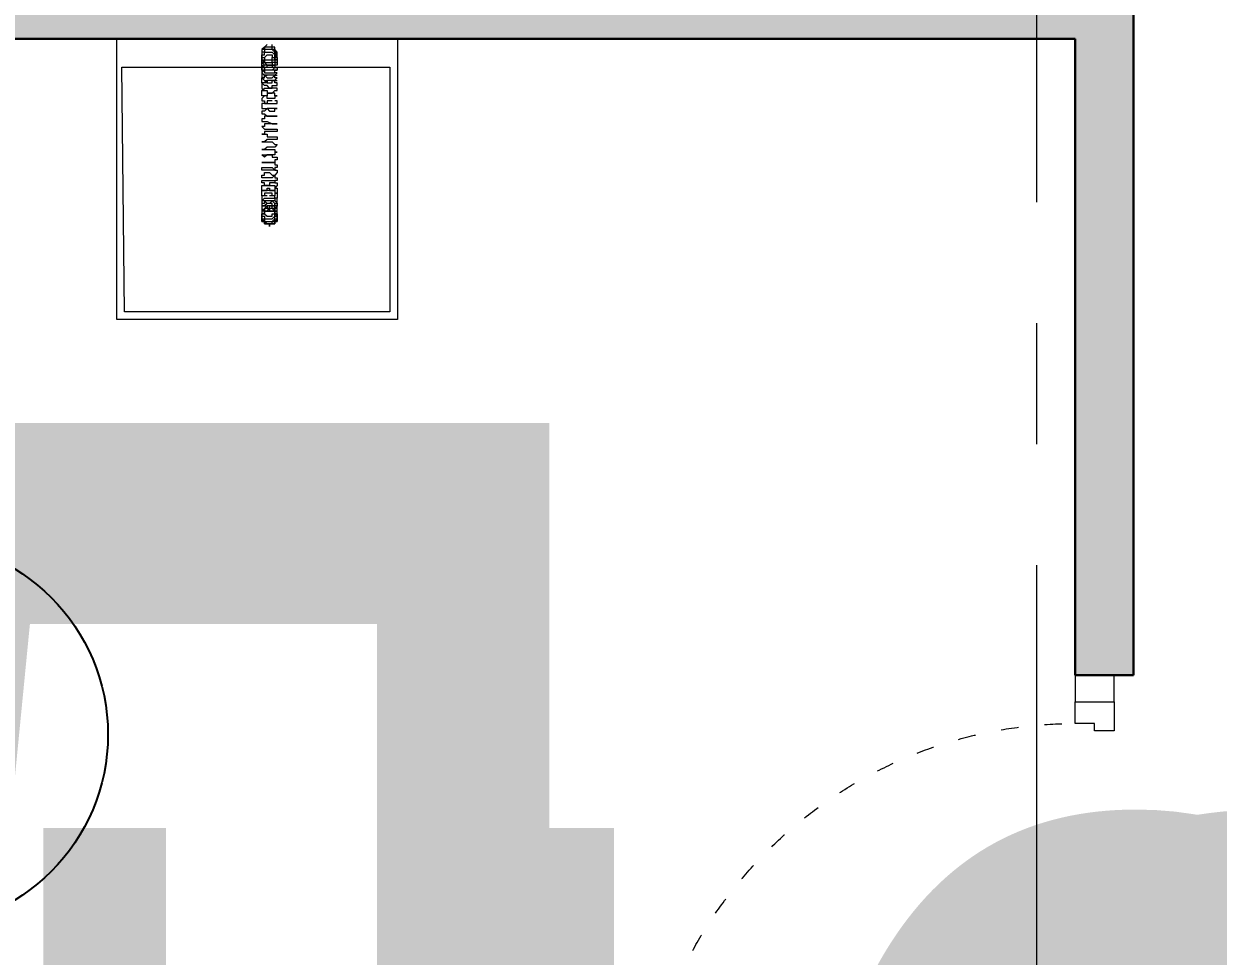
# Model space of a CAD drawing. Header units: millimetres. Extents: x -248073 to 8952771, y -150083 to 710860.
# Drawn here: x -2522 to -55, y 52350 to 54276 of the extents above; entities that cross this region are included whole.
import ezdxf
from ezdxf.enums import TextEntityAlignment as Align

# ---------------------------------------------------------------- set-up
doc = ezdxf.new("R2018")
doc.units = ezdxf.units.MM
doc.linetypes.add('ACAD_ISO03W100', pattern=[30, 12, -18])
doc.linetypes.add('CENTER', pattern=[2, 1.25, -0.25, 0.25, -0.25])
for name, color, linetype, lineweight in [('АР_Двери', 5, 'Continuous', 18), ('АР_Маркер экспликации', 239, 'Continuous', 13), ('АР_Номер помещения', 1, 'Continuous', 25), ('АР_Оси', 193, 'Continuous', 9), ('АР_Перегородки газоблок', 165, 'Continuous', 30), ('АР_Перегородки газоблок_Штрих', 165, 'Continuous', 5)]:
    doc.layers.add(name, color=color, linetype=linetype, lineweight=lineweight)
doc.layers.add('АР_Названия помещений', color=124, linetype='Continuous', lineweight=5, plot=False)
doc.layers.add('ТХ_ВК_оборуд.пищеблок', color=250, linetype='Continuous')
doc.styles.add('ISOCPEUR', font='', dxfattribs={"width": 0.7})
doc.styles.get("Standard").update_dxf_attribs({"font": 'arial.ttf'})
doc.styles.get('ISOCPEUR').set_extended_font_data('ISOCPEUR')

# ---------------------------------------------------------------- blocks, each defined once
blk = doc.blocks.new('*U13')
at = {"color": 8}
blk.add_lwpolyline([(-100, 80), (-100, 980), (-140, 980), (-140, 80)], close=True, dxfattribs=at)
for points in [[(-1100, 0), (-1100, 80), (-1045, 80), (-1045, 0), (-1100, 0)], [(-1045, 80), (-1045, 0), (-985, 0), (-985, 40), (-1000, 40), (-1000, 80), (-1045, 80)], [(-55, 80), (-55, 0), (-115, 0), (-115, 40), (-100, 40), (-100, 80), (-55, 80)], [(0, 0), (0, 80), (-55, 80), (-55, 0), (0, 0)]]:
    blk.add_lwpolyline(points, dxfattribs=at)
at = {"color": 8, "linetype": 'ACAD_ISO03W100', "ltscale": 3}
blk.add_arc((-100, 80), 900, 90, 180, dxfattribs=at)
blk = doc.blocks.new('*U65')
at = {"color": 8, "style": 'ISOCPEUR', "width": 0.7, "flags": 1}
blk.add_attdef('КАТЕГОРИЯ', (-499.2, -2092.2), '', height=250, dxfattribs=at)
at = {"layer": 'АР_Номер помещения', "color": 8, "style": 'ISOCPEUR', "width": 0.7}
blk.add_attdef('НОМЕР_ПОМЕЩЕНИЯ', text='', height=300, dxfattribs=at).set_placement((2781.3, -1797.8), align=Align.MIDDLE_CENTER)
blk = doc.blocks.new('*U66')
at = {"layer": 'АР_Номер помещения', "color": 8}
blk.add_circle((2696.7, -2878.4), 400, dxfattribs=at)
at = {"color": 8, "style": 'ISOCPEUR', "width": 0.7, "flags": 1}
blk.add_attdef('КАТЕГОРИЯ', (-499.2, -2092.2), '', height=250, dxfattribs=at)
at = {"layer": 'АР_Номер помещения', "color": 8, "style": 'ISOCPEUR', "width": 0.7}
blk.add_attdef('НОМЕР_ПОМЕЩЕНИЯ', text='', height=300, dxfattribs=at).set_placement((2696.7, -2878.4), align=Align.MIDDLE_CENTER)

msp = doc.modelspace()

# ---------------------------------------------------------------- hatches: boundary and pattern name
at = {"layer": 'АР_Перегородки газоблок_Штрих', "ltscale": 100}
h = msp.add_hatch(dxfattribs=at)
h.set_pattern_fill('AR-CONC', color=8, scale=30)
h.set_pattern_definition([(50, (211803.85, -55205.68), (215.17805, -18.82564), [22.5, -247.5]), (355, (211803.85, -55205.68), (-41.6254, 225.65764), [18, -198]), (100.45144, (211821.79, -55207.25), (173.55265, 206.832), [19.12206, -210.34263]), (46.1842, (211803.85, -55145.68), (320.1724, -49.65578), [33.75, -371.25]), (96.63564, (211830.53, -55149.82), (280.3986, 292.2356), [28.6831, -315.51413]), (351.18416, (211803.85, -55145.68), (280.3986, 292.2356), [27, -297]), (21, (211833.85, -55160.68), (179.07212, -120.78567), [22.5, -247.5]), (326, (211833.85, -55160.68), (72.9946, 217.54501), [18, -198]), (71.45144, (211848.78, -55170.75), (252.06671, 96.75935), [19.12206, -210.34263]), (37.5, (211803.85, -55205.68), (3.647957, 99.868156), [0, -195.6, 0, -201, 0, -198.75]), (7.5, (211803.85, -55205.68), (78.92086, 118.323514), [0, -114.6, 0, -191.1, 0, -75.75]), (327.5, (211736.95, -55205.68), (160.14673, -6.766462), [0, -75, 0, -234, 0, -310.5]), (317.5, (211706.95, -55205.68), (174.95585, 30.031495), [0, -97.5, 0, -155.4, 0, -220.5])])
h.paths.add_polyline_path([(-230.06, 55623.05), (-350.06, 55623.05), (-350.06, 54364.9), (-6180.06, 54364.9), (-6180.06, 54244.9), (-350.06, 54244.9), (-350.06, 52930.31), (-230.06, 52930.31)])

# ---------------------------------------------------------------- linework, layer by layer
at = {"layer": 'АР_Оси', "color": 8, "linetype": 'CENTER', "ltscale": 1000}
msp.add_line((-430.06, 79157.47), (-430.06, 23425.12), dxfattribs=at)
at = {"layer": 'АР_Перегородки газоблок', "color": 8, "ltscale": 100}
for points in [[(-230.06, 55623.05), (-230.03, 52930.31)], [(-6180.06, 54244.9), (-350.06, 54244.9)], [(-350.06, 54244.9), (-350.05, 52930.31)], [(-230.06, 52930.31), (-350.06, 52930.31)]]:
    msp.add_lwpolyline(points, dxfattribs=at)
at = {"layer": 'ТХ_ВК_оборуд.пищеблок', "color": 8, "lineweight": 0}
for points in [[(-1750.06, 54244.9), (-1750.06, 53664.91), (-2330.05, 53664.91), (-2330.05, 54244.9)], [(-1765.95, 54186.66), (-1765.95, 53680.79), (-2314.17, 53680.79), (-2319.47, 54186.66)]]:
    msp.add_lwpolyline(points, close=True, dxfattribs=at)
at = {"layer": 'ТХ_ВК_оборуд.пищеблок', "color": 8, "lineweight": 0, "elevation": 0}
for points in [[(-2019.55, 54233.09), (-2024.85, 54227.79), (-2030.14, 54222.5), (-2030.14, 54217.21), (-2030.14, 54211.91), (-2030.14, 54206.62), (-2024.85, 54206.62), (-2019.55, 54211.91), (-2014.26, 54211.91), (-2008.97, 54211.91), (-2008.97, 54206.62), (-2003.67, 54206.62), (-2003.67, 54201.32), (-1998.38, 54201.32), (-1998.38, 54196.03), (-2003.67, 54196.03), (-2003.67, 54190.74), (-2008.97, 54190.74), (-2008.97, 54185.44), (-2014.26, 54185.44), (-2019.55, 54185.44), (-2019.55, 54190.74)], [(-2024.85, 54185.44), (-2030.14, 54190.74), (-2030.14, 54196.03), (-2030.14, 54201.32), (-2030.14, 54206.62), (-2024.85, 54206.62), (-2024.85, 54201.32), (-2019.55, 54201.32), (-2014.26, 54201.32), (-2008.97, 54201.32), (-2008.97, 54206.62), (-2003.67, 54206.62), (-2003.67, 54211.91), (-1998.38, 54211.91), (-1998.38, 54217.21), (-2003.67, 54222.5), (-2003.67, 54227.79), (-2008.97, 54227.79), (-2014.26, 54227.79), (-2019.55, 54227.79), (-2024.85, 54227.79), (-2030.14, 54222.5), (-2030.14, 54217.21), (-2030.14, 54211.91), (-2030.14, 54206.62), (-2024.85, 54206.62), (-2024.85, 54201.32), (-2019.55, 54201.32), (-2014.26, 54201.32), (-2008.97, 54201.32), (-2003.67, 54201.32), (-2003.67, 54206.62), (-1998.38, 54206.62), (-1998.38, 54201.32), (-2003.67, 54201.32), (-2003.67, 54196.03), (-2008.97, 54196.03), (-2008.97, 54190.74), (-2014.26, 54190.74), (-2019.55, 54190.74), (-2024.85, 54190.74), (-2030.14, 54185.44), (-2030.14, 54180.15), (-2030.14, 54174.85), (-2024.85, 54169.56), (-2019.55, 54164.27), (-2014.26, 54164.27), (-2008.97, 54164.27), (-2003.67, 54169.56), (-1998.38, 54169.56)], [(-2024.85, 54196.03), (-2030.14, 54196.03), (-2030.14, 54201.32), (-2030.14, 54206.62), (-2030.14, 54211.91), (-2024.85, 54211.91), (-2024.85, 54217.21), (-2019.55, 54217.21), (-2014.26, 54217.21), (-2008.97, 54217.21), (-2003.67, 54211.91), (-2003.67, 54206.62), (-1998.38, 54211.91), (-1998.38, 54217.21), (-2003.67, 54217.21), (-2003.67, 54222.5), (-2008.97, 54222.5), (-2008.97, 54227.79), (-2014.26, 54227.79), (-2019.55, 54227.79), (-2024.85, 54227.79), (-2024.85, 54222.5), (-2030.14, 54222.5), (-2030.14, 54217.21), (-2030.14, 54211.91), (-2030.14, 54206.62), (-2030.14, 54201.32), (-2024.85, 54201.32), (-2024.85, 54196.03), (-2019.55, 54196.03), (-2014.26, 54196.03), (-2008.97, 54196.03), (-2008.97, 54201.32), (-2003.67, 54201.32), (-2003.67, 54206.62), (-1998.38, 54206.62), (-1998.38, 54211.91), (-2003.67, 54211.91), (-2003.67, 54217.21), (-2008.97, 54222.5), (-2014.26, 54222.5), (-2019.55, 54222.5), (-2024.85, 54222.5), (-2024.85, 54217.21), (-2030.14, 54217.21), (-2030.14, 54211.91), (-2030.14, 54206.62), (-2030.14, 54201.32), (-2024.85, 54201.32)], [(-2014.26, 54201.32), (-2008.97, 54201.32), (-2008.97, 54206.62), (-2003.67, 54206.62), (-2003.67, 54211.91), (-1998.38, 54217.21), (-2003.67, 54222.5), (-2003.67, 54227.79), (-2008.97, 54227.79), (-2008.97, 54233.09)], [(-2030.14, 54201.32), (-2024.85, 54196.03), (-2019.55, 54190.74), (-2014.26, 54190.74), (-2008.97, 54190.74), (-2003.67, 54190.74), (-2003.67, 54185.44), (-1998.38, 54185.44), (-1998.38, 54180.15), (-2003.67, 54180.15)], [(-2030.14, 54185.44), (-2024.85, 54185.44), (-2024.85, 54180.15), (-2030.14, 54180.15), (-2030.14, 54185.44), (-2030.14, 54190.74), (-2030.14, 54196.03), (-2024.85, 54196.03), (-2024.85, 54201.32), (-2019.55, 54201.32), (-2014.26, 54201.32), (-2008.97, 54201.32), (-2003.67, 54201.32), (-2003.67, 54196.03), (-1998.38, 54196.03), (-1998.38, 54190.74), (-2003.67, 54190.74), (-2003.67, 54185.44), (-2008.97, 54180.15), (-2014.26, 54180.15), (-2019.55, 54180.15), (-2024.85, 54180.15), (-2030.14, 54174.85), (-2030.14, 54169.56), (-2030.14, 54164.27), (-2024.85, 54164.27), (-2024.85, 54169.56)], [(-2030.14, 54196.03), (-2024.85, 54190.74)], [(-2030.14, 54180.15), (-2024.85, 54180.15), (-2024.85, 54174.85), (-2019.55, 54174.85), (-2014.26, 54174.85), (-2008.97, 54174.85), (-2003.67, 54174.85), (-2003.67, 54180.15), (-1998.38, 54180.15)], [(-2003.67, 54169.56), (-1998.38, 54174.85), (-2003.67, 54174.85), (-2003.67, 54180.15), (-2008.97, 54180.15), (-2014.26, 54180.15), (-2019.55, 54180.15), (-2024.85, 54180.15)], [(-1998.38, 54143.09), (-2003.67, 54143.09), (-2008.97, 54143.09), (-2014.26, 54143.09), (-2019.55, 54148.38), (-2024.85, 54148.38), (-2030.14, 54153.68), (-2030.14, 54158.97), (-2030.14, 54164.27), (-2024.85, 54158.97), (-2019.55, 54158.97), (-2019.55, 54153.68), (-2014.26, 54153.68), (-2008.97, 54153.68), (-2008.97, 54158.97), (-2003.67, 54158.97), (-1998.38, 54158.97)], [(-2024.85, 54164.27), (-2030.14, 54164.27)], [(-2003.67, 54127.21), (-1998.38, 54127.21), (-2003.67, 54127.21), (-2003.67, 54121.91), (-2008.97, 54121.91), (-2014.26, 54121.91), (-2019.55, 54121.91), (-2019.55, 54127.21), (-2024.85, 54127.21), (-2030.14, 54127.21), (-2030.14, 54132.5), (-2030.14, 54137.8), (-2024.85, 54143.09), (-2019.55, 54143.09), (-2014.26, 54143.09), (-2008.97, 54143.09), (-2008.97, 54148.38), (-2003.67, 54148.38), (-1998.38, 54148.38), (-1998.38, 54153.68), (-2003.67, 54153.68), (-2003.67, 54158.97), (-2008.97, 54158.97), (-2014.26, 54158.97), (-2019.55, 54158.97), (-2024.85, 54153.68), (-2030.14, 54153.68), (-2030.14, 54148.38), (-2030.14, 54143.09), (-2024.85, 54137.8)], [(-2019.55, 54153.68), (-2024.85, 54153.68), (-2030.14, 54153.68)], [(-2003.67, 54158.97), (-1998.38, 54164.27), (-2003.67, 54164.27), (-2003.67, 54169.56), (-2008.97, 54169.56), (-2014.26, 54169.56), (-2019.55, 54169.56), (-2024.85, 54169.56), (-2019.55, 54169.56)], [(-2030.14, 54137.8), (-2024.85, 54137.8), (-2019.55, 54137.8), (-2019.55, 54132.5), (-2014.26, 54132.5), (-2008.97, 54132.5), (-2003.67, 54137.8), (-1998.38, 54137.8), (-1998.38, 54143.09), (-2003.67, 54143.09)], [(-1998.38, 54127.21), (-2003.67, 54127.21), (-2003.67, 54132.5), (-2008.97, 54132.5), (-2014.26, 54132.5), (-2019.55, 54132.5), (-2019.55, 54127.21), (-2024.85, 54127.21), (-2030.14, 54121.91), (-2030.14, 54116.62), (-2024.85, 54116.62), (-2024.85, 54111.33), (-2030.14, 54111.33), (-2030.14, 54106.03), (-2030.14, 54100.74), (-2024.85, 54100.74), (-2019.55, 54100.74), (-2014.26, 54095.44), (-2008.97, 54095.44), (-2003.67, 54095.44), (-2003.67, 54100.74), (-1998.38, 54100.74), (-2003.67, 54100.74), (-2008.97, 54100.74), (-2014.26, 54100.74), (-2019.55, 54100.74), (-2024.85, 54095.44), (-2030.14, 54095.44), (-2030.14, 54090.15), (-2024.85, 54090.15), (-2019.55, 54084.85), (-2008.97, 54084.85), (-2003.67, 54084.85), (-1998.38, 54084.85), (-2003.67, 54084.85), (-2008.97, 54084.85)], [(-2008.97, 54116.62), (-2014.26, 54116.62), (-2019.55, 54116.62), (-2019.55, 54111.33), (-2024.85, 54111.33), (-2019.55, 54111.33), (-2014.26, 54111.33), (-2008.97, 54111.33), (-2003.67, 54111.33), (-1998.38, 54111.33), (-1998.38, 54116.62), (-2003.67, 54116.62)], [(-2003.67, 54084.85), (-2008.97, 54084.85), (-2014.26, 54084.85), (-2019.55, 54084.85), (-2024.85, 54084.85), (-2024.85, 54079.56), (-2030.14, 54079.56), (-2030.14, 54074.27), (-2024.85, 54074.27), (-2019.55, 54074.27), (-2008.97, 54068.97), (-2003.67, 54068.97), (-1998.38, 54068.97), (-2003.67, 54068.97), (-2008.97, 54068.97), (-2014.26, 54068.97), (-2019.55, 54068.97), (-2024.85, 54068.97), (-2024.85, 54063.68), (-2030.14, 54063.68), (-2024.85, 54058.38), (-2019.55, 54058.38), (-2008.97, 54058.38), (-2003.67, 54058.38), (-1998.38, 54058.38), (-1998.38, 54053.09), (-2003.67, 54053.09), (-2008.97, 54053.09)], [(-2003.67, 54053.09), (-2008.97, 54053.09), (-2014.26, 54053.09), (-2019.55, 54053.09), (-2024.85, 54053.09), (-2024.85, 54047.8), (-2030.14, 54047.8), (-2024.85, 54047.8), (-2019.55, 54047.8), (-2019.55, 54042.5), (-2014.26, 54042.5), (-2008.97, 54042.5), (-2003.67, 54042.5), (-1998.38, 54042.5), (-1998.38, 54037.21), (-2003.67, 54037.21), (-2008.97, 54037.21), (-2014.26, 54037.21), (-2019.55, 54037.21), (-2024.85, 54031.91), (-2030.14, 54031.91), (-2024.85, 54031.91), (-2019.55, 54031.91), (-2008.97, 54031.91), (-2003.67, 54026.62), (-1998.38, 54026.62), (-2003.67, 54021.33), (-2008.97, 54021.33), (-2014.26, 54021.33), (-2019.55, 54021.33), (-2024.85, 54016.03), (-2030.14, 54016.03), (-2024.85, 54016.03), (-2019.55, 54016.03), (-2008.97, 54016.03), (-2003.67, 54016.03), (-2003.67, 54010.74), (-1998.38, 54010.74), (-2003.67, 54010.74), (-2003.67, 54005.44), (-2008.97, 54005.44), (-2014.26, 54005.44), (-2019.55, 54005.44), (-2024.85, 54000.15), (-2030.14, 54005.44), (-2024.85, 54005.44), (-2019.55, 54005.44), (-2014.26, 54005.44), (-2008.97, 54005.44), (-2008.97, 54000.15), (-2003.67, 54000.15), (-1998.38, 54000.15), (-1998.38, 53994.86), (-2003.67, 53994.86), (-2003.67, 53989.56), (-2008.97, 53989.56), (-2014.26, 53989.56), (-2019.55, 53989.56), (-2024.85, 53989.56), (-2030.14, 53989.56), (-2024.85, 53989.56), (-2019.55, 53989.56), (-2008.97, 53989.56), (-2003.67, 53989.56), (-2003.67, 53984.27), (-1998.38, 53984.27), (-1998.38, 53978.97), (-2003.67, 53978.97), (-2003.67, 53973.68), (-2008.97, 53973.68), (-2014.26, 53973.68), (-2019.55, 53973.68), (-2024.85, 53973.68), (-2030.14, 53973.68), (-2030.14, 53978.97), (-2024.85, 53978.97), (-2019.55, 53978.97), (-2014.26, 53978.97), (-2008.97, 53978.97), (-2003.67, 53973.68), (-1998.38, 53973.68), (-1998.38, 53968.39), (-2003.67, 53963.09), (-2008.97, 53957.8), (-2014.26, 53957.8), (-2019.55, 53957.8), (-2024.85, 53957.8), (-2030.14, 53957.8), (-2030.14, 53963.09), (-2024.85, 53963.09), (-2024.85, 53968.39), (-2019.55, 53968.39), (-2014.26, 53968.39), (-2008.97, 53963.09), (-2003.67, 53963.09), (-2003.67, 53957.8), (-1998.38, 53957.8), (-1998.38, 53952.5), (-2003.67, 53952.5), (-2003.67, 53947.21), (-2008.97, 53947.21), (-2014.26, 53947.21), (-2014.26, 53941.92), (-2019.55, 53941.92), (-2024.85, 53941.92), (-2024.85, 53947.21), (-2030.14, 53947.21), (-2030.14, 53952.5), (-2024.85, 53952.5), (-2019.55, 53952.5), (-2014.26, 53952.5), (-2008.97, 53952.5), (-2003.67, 53952.5), (-2003.67, 53947.21), (-1998.38, 53947.21), (-1998.38, 53941.92), (-2003.67, 53936.62), (-2003.67, 53931.33), (-2008.97, 53931.33), (-2014.26, 53931.33), (-2019.55, 53931.33), (-2024.85, 53931.33), (-2030.14, 53931.33), (-2030.14, 53936.62), (-2030.14, 53941.92), (-2024.85, 53941.92), (-2019.55, 53941.92), (-2014.26, 53941.92), (-2008.97, 53941.92), (-2003.67, 53941.92), (-2003.67, 53936.62), (-1998.38, 53936.62), (-1998.38, 53931.33), (-1998.38, 53926.03), (-2003.67, 53926.03), (-2003.67, 53920.74), (-2008.97, 53920.74), (-2014.26, 53920.74)], [(-2019.55, 53920.74), (-2024.85, 53920.74), (-2030.14, 53920.74), (-2030.14, 53926.03), (-2030.14, 53931.33), (-2024.85, 53931.33), (-2019.55, 53931.33), (-2019.55, 53936.62), (-2014.26, 53936.62), (-2014.26, 53931.33), (-2008.97, 53931.33), (-2003.67, 53931.33), (-2003.67, 53926.03), (-1998.38, 53926.03), (-1998.38, 53920.74), (-1998.38, 53915.45), (-2003.67, 53915.45), (-2003.67, 53910.15), (-2008.97, 53910.15), (-2014.26, 53904.86)], [(-2019.55, 53904.86), (-2024.85, 53910.15), (-2030.14, 53910.15), (-2030.14, 53904.86), (-2030.14, 53899.56), (-2024.85, 53899.56), (-2019.55, 53899.56), (-2019.55, 53894.27), (-2014.26, 53894.27), (-2014.26, 53899.56), (-2008.97, 53899.56), (-2003.67, 53899.56), (-2003.67, 53904.86), (-1998.38, 53904.86), (-1998.38, 53910.15), (-1998.38, 53915.45), (-2003.67, 53915.45), (-2003.67, 53920.74), (-2008.97, 53920.74), (-2008.97, 53926.03), (-2014.26, 53926.03), (-2019.55, 53926.03), (-2024.85, 53926.03), (-2024.85, 53920.74), (-2030.14, 53920.74), (-2030.14, 53915.45), (-2030.14, 53910.15), (-2024.85, 53915.45), (-2019.55, 53915.45), (-2014.26, 53915.45), (-2008.97, 53915.45), (-2003.67, 53915.45), (-2003.67, 53910.15), (-1998.38, 53904.86), (-1998.38, 53899.56), (-2003.67, 53894.27), (-2003.67, 53888.98), (-2008.97, 53888.98), (-2014.26, 53888.98), (-2019.55, 53888.98), (-2024.85, 53888.98), (-2024.85, 53883.68), (-2030.14, 53883.68), (-2030.14, 53878.39), (-2030.14, 53873.09), (-2024.85, 53867.8), (-2019.55, 53862.51), (-2014.26, 53862.51), (-2008.97, 53862.51), (-2008.97, 53867.8), (-2003.67, 53867.8), (-2003.67, 53873.09), (-1998.38, 53873.09), (-1998.38, 53878.39), (-1998.38, 53883.68), (-2003.67, 53883.68), (-2003.67, 53888.98), (-2008.97, 53894.27), (-2014.26, 53894.27), (-2019.55, 53894.27), (-2024.85, 53894.27), (-2024.85, 53888.98), (-2030.14, 53888.98), (-2030.14, 53883.68), (-2030.14, 53878.39), (-2030.14, 53873.09), (-2024.85, 53873.09), (-2024.85, 53867.8), (-2019.55, 53867.8), (-2014.26, 53867.8), (-2008.97, 53867.8), (-2003.67, 53873.09), (-2003.67, 53878.39), (-1998.38, 53878.39), (-1998.38, 53883.68), (-1998.38, 53888.98), (-2003.67, 53888.98), (-2003.67, 53894.27), (-2008.97, 53894.27), (-2008.97, 53899.56), (-2014.26, 53899.56), (-2019.55, 53899.56), (-2024.85, 53894.27), (-2030.14, 53888.98), (-2030.14, 53883.68), (-2030.14, 53878.39), (-2024.85, 53878.39), (-2024.85, 53873.09), (-2019.55, 53873.09), (-2014.26, 53873.09), (-2008.97, 53873.09), (-2003.67, 53878.39), (-2003.67, 53883.68), (-1998.38, 53878.39), (-2003.67, 53883.68), (-1998.38, 53878.39), (-2003.67, 53883.68), (-1998.38, 53878.39), (-2003.67, 53883.68), (-1998.38, 53878.39), (-2003.67, 53883.68), (-1998.38, 53878.39), (-2003.67, 53883.68), (-1998.38, 53878.39), (-2003.67, 53883.68), (-1998.38, 53878.39), (-2003.67, 53883.68), (-1998.38, 53883.68), (-1998.38, 53888.98), (-1998.38, 53894.27), (-2003.67, 53894.27), (-2003.67, 53899.56), (-2008.97, 53899.56), (-2008.97, 53904.86), (-2014.26, 53904.86), (-2019.55, 53904.86), (-2024.85, 53899.56), (-2030.14, 53899.56), (-2030.14, 53894.27), (-2030.14, 53888.98), (-2030.14, 53883.68), (-2024.85, 53883.68), (-2019.55, 53878.39), (-2014.26, 53878.39), (-2008.97, 53878.39), (-2008.97, 53883.68), (-2003.67, 53883.68), (-2003.67, 53888.98), (-1998.38, 53888.98), (-1998.38, 53894.27), (-1998.38, 53899.56), (-2003.67, 53899.56), (-2003.67, 53904.86), (-2008.97, 53910.15), (-2014.26, 53910.15), (-2019.55, 53910.15)], [(-2014.26, 53910.15), (-2019.55, 53910.15), (-2024.85, 53910.15), (-2024.85, 53904.86), (-2030.14, 53904.86), (-2030.14, 53899.56), (-2030.14, 53894.27), (-2024.85, 53888.98), (-2019.55, 53888.98), (-2014.26, 53894.27), (-2014.26, 53888.98), (-2008.97, 53888.98), (-2003.67, 53888.98), (-2003.67, 53883.68), (-1998.38, 53883.68), (-1998.38, 53878.39), (-1998.38, 53873.09), (-2003.67, 53867.8), (-2003.67, 53862.51), (-2008.97, 53862.51), (-2014.26, 53862.51), (-2019.55, 53862.51), (-2024.85, 53862.51), (-2024.85, 53867.8), (-2030.14, 53867.8), (-2030.14, 53873.09), (-2030.14, 53878.39), (-2030.14, 53883.68), (-2024.85, 53883.68), (-2024.85, 53888.98), (-2019.55, 53888.98), (-2014.26, 53888.98), (-2008.97, 53888.98), (-2003.67, 53888.98), (-2008.97, 53888.98), (-2003.67, 53888.98), (-2008.97, 53888.98), (-2003.67, 53888.98), (-2008.97, 53888.98), (-2003.67, 53888.98), (-2008.97, 53888.98), (-2003.67, 53888.98), (-2008.97, 53888.98), (-2003.67, 53888.98), (-2008.97, 53888.98), (-2003.67, 53888.98), (-2008.97, 53888.98), (-2003.67, 53888.98), (-2003.67, 53883.68), (-2003.67, 53888.98), (-2003.67, 53883.68), (-2003.67, 53888.98), (-2003.67, 53883.68), (-2003.67, 53888.98), (-2003.67, 53883.68), (-2003.67, 53888.98), (-2003.67, 53883.68), (-2003.67, 53888.98), (-2003.67, 53883.68), (-2003.67, 53888.98), (-2003.67, 53883.68), (-2003.67, 53888.98), (-2003.67, 53883.68), (-1998.38, 53878.39), (-1998.38, 53873.09), (-1998.38, 53878.39), (-1998.38, 53873.09), (-1998.38, 53878.39), (-1998.38, 53873.09), (-1998.38, 53878.39), (-1998.38, 53873.09), (-1998.38, 53878.39), (-1998.38, 53873.09), (-1998.38, 53878.39), (-1998.38, 53873.09), (-1998.38, 53878.39), (-1998.38, 53873.09), (-1998.38, 53878.39), (-1998.38, 53873.09), (-1998.38, 53867.8), (-1998.38, 53873.09), (-1998.38, 53867.8), (-2003.67, 53867.8), (-1998.38, 53867.8), (-2003.67, 53867.8), (-1998.38, 53867.8), (-2003.67, 53867.8), (-1998.38, 53867.8), (-2003.67, 53867.8), (-1998.38, 53867.8), (-2003.67, 53867.8), (-1998.38, 53867.8), (-2003.67, 53867.8), (-1998.38, 53867.8), (-2003.67, 53867.8), (-1998.38, 53867.8), (-2003.67, 53867.8), (-2003.67, 53862.51), (-2003.67, 53867.8), (-2003.67, 53862.51), (-2008.97, 53862.51), (-2003.67, 53862.51), (-2008.97, 53862.51), (-2003.67, 53862.51), (-2008.97, 53862.51), (-2003.67, 53862.51), (-2008.97, 53862.51), (-2003.67, 53862.51), (-2008.97, 53862.51), (-2003.67, 53862.51), (-2008.97, 53862.51), (-2003.67, 53862.51), (-2008.97, 53862.51), (-2003.67, 53862.51), (-2008.97, 53862.51), (-2014.26, 53862.51), (-2008.97, 53862.51), (-2014.26, 53862.51), (-2008.97, 53862.51), (-2014.26, 53862.51), (-2008.97, 53862.51), (-2014.26, 53862.51), (-2008.97, 53862.51), (-2014.26, 53862.51), (-2008.97, 53862.51), (-2014.26, 53862.51), (-2008.97, 53862.51), (-2014.26, 53862.51), (-2008.97, 53862.51), (-2014.26, 53862.51), (-2014.26, 53857.21), (-2014.26, 53862.51), (-2019.55, 53862.51), (-2024.85, 53862.51), (-2019.55, 53862.51), (-2024.85, 53862.51), (-2024.85, 53867.8), (-2024.85, 53862.51), (-2024.85, 53867.8), (-2024.85, 53862.51), (-2024.85, 53867.8), (-2024.85, 53862.51), (-2024.85, 53867.8), (-2024.85, 53862.51), (-2024.85, 53867.8), (-2024.85, 53862.51), (-2024.85, 53867.8), (-2024.85, 53862.51), (-2024.85, 53867.8), (-2024.85, 53862.51), (-2024.85, 53867.8), (-2030.14, 53867.8), (-2030.14, 53873.09), (-2030.14, 53867.8), (-2030.14, 53873.09), (-2030.14, 53867.8), (-2030.14, 53873.09), (-2030.14, 53867.8), (-2030.14, 53873.09), (-2030.14, 53867.8), (-2030.14, 53873.09), (-2030.14, 53867.8), (-2030.14, 53873.09), (-2030.14, 53867.8), (-2030.14, 53873.09), (-2030.14, 53867.8), (-2030.14, 53873.09), (-2030.14, 53878.39), (-2030.14, 53883.68), (-2024.85, 53883.68), (-2024.85, 53888.98), (-2019.55, 53888.98), (-2014.26, 53888.98), (-2019.55, 53888.98), (-2024.85, 53888.98), (-2024.85, 53883.68), (-2030.14, 53883.68), (-2030.14, 53878.39), (-2030.14, 53873.09), (-2030.14, 53878.39), (-2030.14, 53883.68), (-2024.85, 53883.68), (-2024.85, 53888.98), (-2019.55, 53888.98), (-2014.26, 53888.98), (-2008.97, 53888.98), (-2014.26, 53888.98), (-2019.55, 53888.98), (-2024.85, 53888.98), (-2024.85, 53883.68), (-2030.14, 53883.68), (-2030.14, 53878.39), (-2030.14, 53873.09), (-2030.14, 53878.39), (-2030.14, 53883.68), (-2024.85, 53883.68), (-2024.85, 53888.98), (-2019.55, 53888.98), (-2014.26, 53888.98), (-2008.97, 53888.98), (-2014.26, 53888.98), (-2019.55, 53888.98), (-2024.85, 53888.98), (-2024.85, 53883.68), (-2030.14, 53883.68), (-2030.14, 53878.39), (-2030.14, 53873.09), (-2030.14, 53878.39), (-2030.14, 53883.68), (-2024.85, 53883.68), (-2024.85, 53888.98), (-2019.55, 53888.98), (-2014.26, 53888.98), (-2008.97, 53888.98), (-2014.26, 53888.98), (-2019.55, 53888.98), (-2024.85, 53888.98), (-2024.85, 53883.68), (-2030.14, 53883.68), (-2030.14, 53878.39), (-2030.14, 53873.09), (-2030.14, 53878.39), (-2030.14, 53883.68), (-2024.85, 53883.68), (-2024.85, 53888.98), (-2019.55, 53888.98), (-2014.26, 53888.98), (-2008.97, 53888.98), (-2014.26, 53888.98), (-2019.55, 53888.98), (-2024.85, 53888.98), (-2024.85, 53883.68), (-2030.14, 53883.68), (-2030.14, 53878.39), (-2030.14, 53873.09), (-2030.14, 53878.39), (-2030.14, 53883.68), (-2024.85, 53883.68), (-2024.85, 53888.98), (-2019.55, 53888.98), (-2014.26, 53888.98)], [(-2030.14, 53883.68), (-2030.14, 53878.39), (-2030.14, 53883.68)], [(-2024.85, 53883.68), (-2030.14, 53883.68), (-2024.85, 53883.68)], [(-2030.14, 53883.68), (-2030.14, 53878.39), (-2030.14, 53883.68)], [(-2024.85, 53883.68), (-2030.14, 53883.68), (-2024.85, 53883.68)], [(-2030.14, 53878.39), (-2030.14, 53873.09), (-2030.14, 53878.39)], [(-2030.14, 53878.39), (-2030.14, 53873.09), (-2030.14, 53878.39)], [(-2024.85, 53888.98), (-2024.85, 53883.68), (-2024.85, 53888.98)], [(-2019.55, 53888.98), (-2024.85, 53888.98), (-2019.55, 53888.98)], [(-2024.85, 53888.98), (-2024.85, 53883.68), (-2024.85, 53888.98)], [(-2019.55, 53888.98), (-2024.85, 53888.98), (-2019.55, 53888.98)], [(-2014.26, 53888.98), (-2019.55, 53888.98), (-2014.26, 53888.98)], [(-2014.26, 53888.98), (-2019.55, 53888.98), (-2014.26, 53888.98)], [(-2008.97, 53888.98), (-2014.26, 53888.98), (-2008.97, 53888.98)], [(-2008.97, 53888.98), (-2014.26, 53888.98), (-2008.97, 53888.98)], [(-2008.97, 53888.98), (-2014.26, 53888.98), (-2008.97, 53888.98)], [(-2030.14, 53867.8), (-2024.85, 53867.8), (-2030.14, 53867.8)], [(-2030.14, 53867.8), (-2024.85, 53867.8), (-2030.14, 53867.8)], [(-2024.85, 53867.8), (-2030.14, 53867.8)], [(-2024.85, 53867.8), (-2030.14, 53867.8)], [(-2024.85, 53867.8), (-2030.14, 53867.8)], [(-2024.85, 53867.8), (-2030.14, 53867.8)], [(-2024.85, 53867.8), (-2030.14, 53867.8)], [(-2024.85, 53867.8), (-2030.14, 53867.8)], [(-2024.85, 53867.8), (-2030.14, 53867.8)], [(-2024.85, 53867.8), (-2030.14, 53867.8)], [(-2024.85, 53862.51), (-2019.55, 53862.51), (-2024.85, 53862.51)], [(-2014.26, 53862.51), (-2014.26, 53857.21), (-2014.26, 53862.51), (-2019.55, 53862.51), (-2024.85, 53862.51)], [(-2014.26, 53862.51), (-2014.26, 53857.21), (-2014.26, 53862.51), (-2019.55, 53862.51), (-2024.85, 53862.51)], [(-2014.26, 53862.51), (-2014.26, 53857.21), (-2014.26, 53862.51), (-2019.55, 53862.51), (-2024.85, 53862.51)], [(-2014.26, 53862.51), (-2014.26, 53857.21), (-2014.26, 53862.51), (-2019.55, 53862.51), (-2024.85, 53862.51)], [(-2014.26, 53862.51), (-2014.26, 53857.21), (-2014.26, 53862.51), (-2019.55, 53862.51), (-2024.85, 53862.51)], [(-2014.26, 53862.51), (-2014.26, 53857.21), (-2014.26, 53862.51), (-2019.55, 53862.51), (-2024.85, 53862.51)], [(-2014.26, 53862.51), (-2014.26, 53857.21), (-2014.26, 53862.51), (-2019.55, 53862.51), (-2024.85, 53862.51)], [(-2014.26, 53862.51), (-2014.26, 53857.21), (-2014.26, 53862.51), (-2019.55, 53862.51), (-2024.85, 53862.51)], [(-2019.55, 53862.51), (-2014.26, 53862.51), (-2019.55, 53862.51)], [(-2019.55, 53862.51), (-2014.26, 53862.51), (-2019.55, 53862.51)], [(-2014.26, 53857.21), (-2014.26, 53862.51), (-2014.26, 53857.21)], [(-2014.26, 53862.51), (-2014.26, 53857.21), (-2014.26, 53862.51)], [(-2014.26, 53857.21), (-2014.26, 53862.51), (-2014.26, 53857.21)], [(-2014.26, 53862.51), (-2014.26, 53857.21), (-2014.26, 53862.51)], [(-2003.67, 53862.51), (-2003.67, 53867.8), (-2003.67, 53862.51)], [(-2003.67, 53867.8), (-2003.67, 53862.51)], [(-2003.67, 53867.8), (-2003.67, 53862.51)], [(-2003.67, 53867.8), (-2003.67, 53862.51)], [(-2003.67, 53867.8), (-2003.67, 53862.51)], [(-2003.67, 53867.8), (-2003.67, 53862.51)], [(-2003.67, 53867.8), (-2003.67, 53862.51)], [(-2003.67, 53867.8), (-2003.67, 53862.51)], [(-2003.67, 53867.8), (-2003.67, 53862.51)], [(-1998.38, 53867.8), (-1998.38, 53873.09), (-1998.38, 53867.8)], [(-1998.38, 53873.09), (-1998.38, 53867.8)], [(-1998.38, 53873.09), (-1998.38, 53867.8)], [(-1998.38, 53873.09), (-1998.38, 53867.8)], [(-1998.38, 53873.09), (-1998.38, 53867.8)], [(-1998.38, 53873.09), (-1998.38, 53867.8)], [(-1998.38, 53873.09), (-1998.38, 53867.8)], [(-1998.38, 53873.09), (-1998.38, 53867.8)], [(-1998.38, 53873.09), (-1998.38, 53867.8)]]:
    msp.add_lwpolyline(points, dxfattribs=at)
for points in [[(-2030.14, 53867.8), (-2024.85, 53867.8)], [(-2024.85, 53862.51), (-2019.55, 53862.51), (-2014.26, 53862.51), (-2014.26, 53857.21), (-2014.26, 53862.51), (-2014.26, 53857.21), (-2014.26, 53862.51), (-2019.55, 53862.51)], [(-2003.67, 53862.51), (-2003.67, 53867.8)], [(-1998.38, 53867.8), (-1998.38, 53873.09)]]:
    msp.add_lwpolyline(points, close=True, dxfattribs=at)

# ---------------------------------------------------------------- block references
at = {"layer": 'АР_Двери', "color": 8, "xscale": -1, "rotation": 90}
msp.add_blockref('*U13', (-270.06, 51830.31), dxfattribs=at)
at = {"layer": 'АР_Маркер экспликации', "color": 8}
ref = msp.add_blockref('*U65', (-5443.87, 60301.12), dxfattribs=at)
lines = msp.add_mtext('\\W0.8000;Горячий цех', dxfattribs={"layer": 'АР_Названия помещений', "color": 8, "insert": (-2681.75, 57735.53), "char_height": 2696.6508, "width": 926.94, "attachment_point": 1})
ref.add_attrib('ИМЯ_ПОМЕЩЕНИЯ', '', (-2681.75, 57735.53), dxfattribs={"flags": 104}).embed_mtext(lines)
ref = msp.add_blockref('*U66', (-5444.87, 55686.09), dxfattribs=at)
lines = msp.add_mtext('\\W0.8000;Доготовочный цех', dxfattribs={"layer": 'АР_Названия помещений', "color": 8, "insert": (-3681.44, 53451.32), "char_height": 3660.3939, "width": 926.94, "attachment_point": 1})
ref.add_attrib('ИМЯ_ПОМЕЩЕНИЯ', '', (-3681.44, 53451.32), dxfattribs={"flags": 104}).embed_mtext(lines)

doc.saveas('drawing.dxf')
